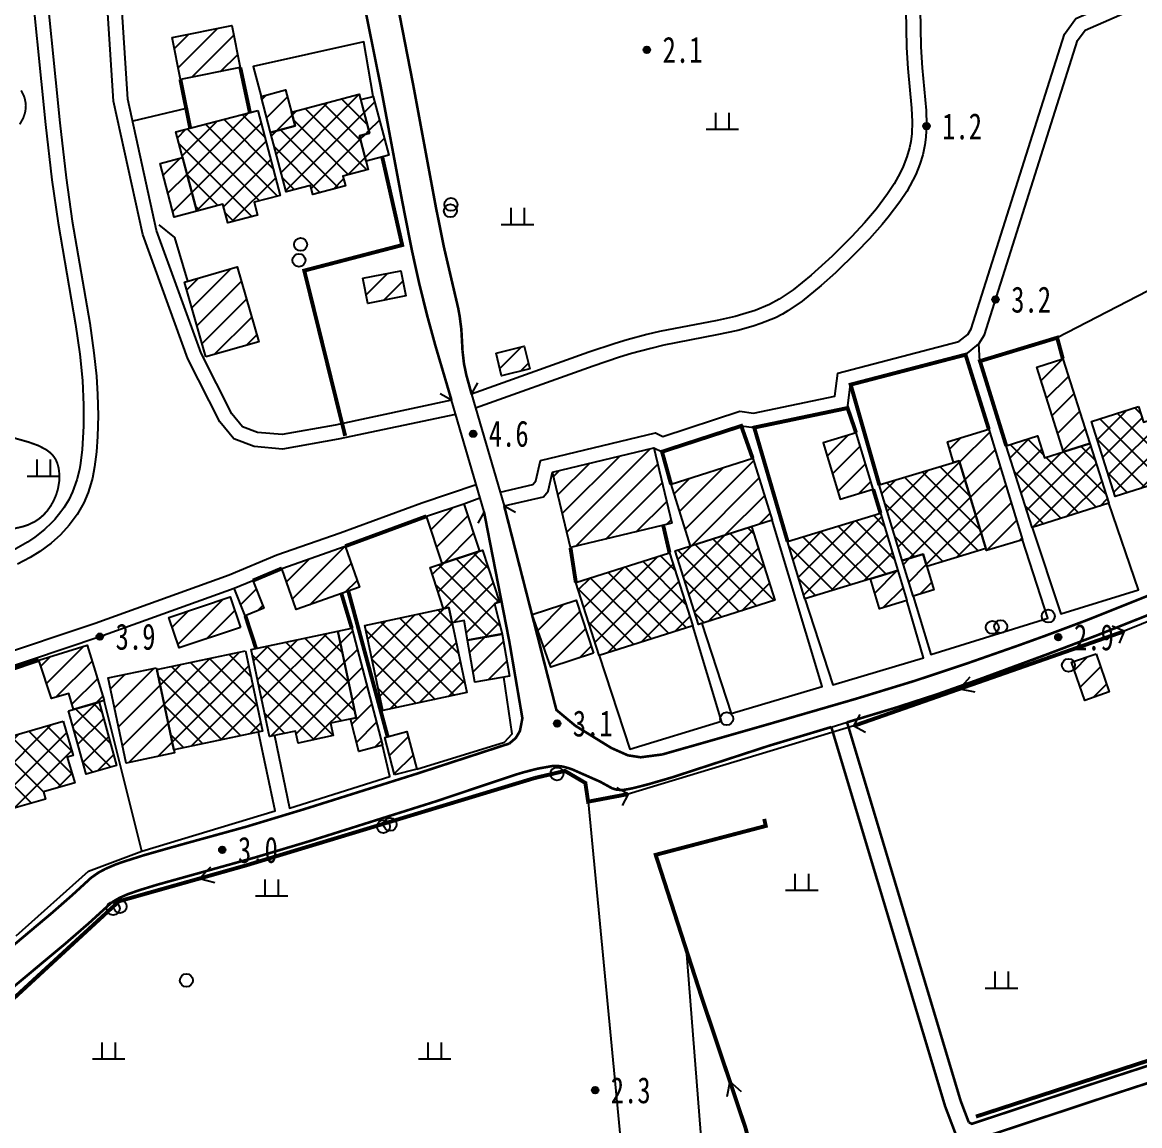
# Model space of a CAD drawing. Header units: metres. Extents: x 494039 to 619385, y 3351420 to 3402703.
# Drawn here: x 590545.1 to 590716.4, y 3392462.3 to 3392631.5 of the extents above; entities that cross this region are included whole.
import ezdxf
from ezdxf.enums import TextEntityAlignment as Align

# ---------------------------------------------------------------- set-up
doc = ezdxf.new("R2010")
doc.units = ezdxf.units.M
for name, pattern in [('2180', [0]), ('2430', [0]), ('2450', [0]), ('4410a', [0]), ('8521', [0]), ('9610', [0])]:
    doc.linetypes.add(name, pattern=pattern)
for name, color, linetype in [('210100', 130, 'Continuous'), ('220200', 130, 'Continuous'), ('220900', 130, '2180'), ('261301', 141, 'Continuous'), ('310300', 8, 'Continuous'), ('310500', 8, 'Continuous'), ('380201', 8, '2430'), ('380202', 8, '2450'), ('420500', 8, 'Continuous'), ('430300', 8, 'Continuous'), ('440100', 8, 'Continuous'), ('510301', 8, 'Continuous'), ('720100', 8, 'Continuous'), ('760201', 8, '8521'), ('810100', 8, '9610'), ('810302', 8, 'Continuous')]:
    doc.layers.add(name, color=color, linetype=linetype)
doc.layers.add('710101', color=8, linetype='Continuous', lineweight=0)
pattern_1 = [(45, (0, 0), (-1.767766953, 1.767766953), []), (135, (0, 0), (-1.767766953, -1.767766953), [])]
pattern_2 = [(45, (0, 0), (-1.767766953, 1.767766953), [])]

# ---------------------------------------------------------------- blocks, each defined once
blk = doc.blocks.new('gc170')
at = {"linetype": 'Continuous'}
blk.add_circle((0, 0), 0.5, dxfattribs=at)
blk = doc.blocks.new('gu')
at = {"flags": 128}
for points in [[(3.75, 0), (-3.75, 0)], [(2.711, -0.6), (3.75, 0), (3.75, 0), (2.711, 0.6)]]:
    blk.add_lwpolyline(points, dxfattribs=at)
blk = doc.blocks.new('p_point')
for radius in [0.25, 0.2, 0.15, 0.1, 0.05]:
    blk.add_circle((0, 0), radius)
blk.add_point((0, 0))
blk = doc.blocks.new('vm')
at = {"linetype": 'Continuous'}
for p, q in [((-0.5, 0), (-0.5, 1.3)), ((0.5, 1.3), (0.5, 0)), ((1.25, 0), (-1.25, 0))]:
    blk.add_line(p, q, dxfattribs=at)
blk = doc.blocks.new('1-3&1-4')
at = {"layer": '310300', "linetype": 'Continuous'}
h = blk.add_hatch(dxfattribs=at)
h.set_pattern_fill('ANSI31', color=8, scale=20, style=0)
h.set_pattern_definition(pattern_2)
h.paths.add_polyline_path([(590568.0204, 3392629.211), (590577.2132, 3392631.0266), (590578.487, 3392624.5768), (590569.2942, 3392622.7612)])
h = blk.add_hatch(dxfattribs=at)
h.set_pattern_fill('ANSI31', color=8, scale=20, style=0)
h.set_pattern_definition(pattern_2)
h.paths.add_polyline_path([(590583.1301, 3392614.6264), (590581.6686, 3392620.1456), (590585.4273, 3392621.1409), (590586.8887, 3392615.6217)])
h = blk.add_hatch(dxfattribs=at)
h.set_pattern_fill('ANSI31', color=8, scale=20, style=0)
h.set_pattern_definition(pattern_2)
h.paths.add_polyline_path([(590596.9567, 3392619.6568), (590598.8752, 3392620.1649), (590601.2582, 3392611.1657), (590597.7751, 3392610.2434), (590596.748, 3392614.122), (590598.3127, 3392614.5364)])
h = blk.add_hatch(dxfattribs=at)
h.set_pattern_fill('ANSI31', color=8, scale=20, style=0)
h.set_pattern_definition(pattern_2)
h.paths.add_polyline_path([(590569.648, 3392610.7661), (590571.803, 3392602.5572), (590568.3517, 3392601.6512), (590566.1967, 3392609.8601)])
h = blk.add_hatch(dxfattribs=at)
h.set_pattern_fill('ANSI31', color=8, scale=20, style=0)
h.set_pattern_definition(pattern_2)
h.paths.add_polyline_path([(590573.2266, 3392580.213), (590569.9367, 3392591.6676), (590578.0274, 3392593.9913), (590581.3173, 3392582.5367)])
h = blk.add_hatch(dxfattribs=at)
h.set_pattern_fill('ANSI31', color=8, scale=20, style=0)
h.set_pattern_definition(pattern_2)
h.paths.add_polyline_path([(590597.2866, 3392592.2583), (590603.0985, 3392593.4008), (590603.8552, 3392589.5514), (590598.0433, 3392588.4089)])
h = blk.add_hatch(dxfattribs=at)
h.set_pattern_fill('ANSI31', color=8, scale=20, style=0)
h.set_pattern_definition(pattern_2)
h.paths.add_polyline_path([(590617.7026, 3392580.7699), (590622.0231, 3392581.8484), (590622.8859, 3392578.392), (590618.5653, 3392577.3136)])
h = blk.add_hatch(dxfattribs=at)
h.set_pattern_fill('ANSI31', color=8, scale=20, style=0)
h.set_pattern_definition(pattern_2)
h.paths.add_polyline_path([(590708.7539, 3392566.9308), (590704.7553, 3392565.661), (590700.6347, 3392578.6376), (590704.6333, 3392579.9073)])
h = blk.add_hatch(dxfattribs=at)
h.set_pattern_fill('ANSI31', color=8, scale=20, style=0)
h.set_pattern_definition(pattern_2)
h.paths.add_polyline_path([(590672.9297, 3392568.5531), (590667.8697, 3392567.0166), (590670.4954, 3392558.3696), (590675.5554, 3392559.9061)])
h = blk.add_hatch(dxfattribs=at)
h.set_pattern_fill('ANSI31', color=8, scale=20, style=0)
h.set_pattern_definition(pattern_2)
h.paths.add_polyline_path([(590687.8861, 3392564.018), (590686.9206, 3392567.1979), (590693.2766, 3392569.1279), (590698.429, 3392552.16), (590692.9217, 3392550.4876), (590688.7349, 3392564.2757)])
h = blk.add_hatch(dxfattribs=at)
h.set_pattern_fill('ANSI31', color=8, scale=20, style=0)
h.set_pattern_definition(pattern_2)
h.paths.add_polyline_path([(590644.6907, 3392554.6757), (590629.1234, 3392550.9463), (590626.3549, 3392562.5025), (590641.9222, 3392566.232)])
h = blk.add_hatch(dxfattribs=at)
h.set_pattern_fill('ANSI31', color=8, scale=20, style=0)
h.set_pattern_definition(pattern_2)
h.paths.add_polyline_path([(590647.5449, 3392551.1982), (590644.5413, 3392560.6791), (590657.0659, 3392564.6469), (590660.0695, 3392555.166)])
h = blk.add_hatch(dxfattribs=at)
h.set_pattern_fill('ANSI31', color=8, scale=20, style=0)
h.set_pattern_definition(pattern_2)
h.paths.add_polyline_path([(590615.1576, 3392550.3901), (590609.4318, 3392548.5019), (590607.0383, 3392555.7602), (590612.7641, 3392557.6483)])
h = blk.add_hatch(dxfattribs=at)
h.set_pattern_fill('ANSI31', color=8, scale=20, style=0)
h.set_pattern_definition(pattern_2)
h.paths.add_polyline_path([(590584.8674, 3392547.7648), (590594.5698, 3392551.1691), (590596.7796, 3392544.8713), (590587.0771, 3392541.467)])
h = blk.add_hatch(dxfattribs=at)
h.set_pattern_fill('ANSI31', color=8, scale=20, style=0)
h.set_pattern_definition(pattern_2)
h.paths.add_polyline_path([(590680.0125, 3392548.957), (590683.2145, 3392549.9293), (590684.8706, 3392544.4754), (590681.6686, 3392543.5031)])
h = blk.add_hatch(dxfattribs=at)
h.set_pattern_fill('ANSI31', color=8, scale=20, style=0)
h.set_pattern_definition(pattern_2)
h.paths.add_polyline_path([(590675.1181, 3392546.1461), (590679.344, 3392547.4293), (590680.7324, 3392542.857), (590676.5065, 3392541.5737)])
h = blk.add_hatch(dxfattribs=at)
h.set_pattern_fill('ANSI31', color=8, scale=20, style=0)
h.set_pattern_definition(pattern_2)
h.paths.add_polyline_path([(590579.2596, 3392540.5063), (590577.5553, 3392544.7341), (590580.413, 3392545.8861), (590582.1173, 3392541.6583)])
h = blk.add_hatch(dxfattribs=at)
h.set_pattern_fill('ANSI31', color=8, scale=20, style=0)
h.set_pattern_definition(pattern_2)
h.paths.add_polyline_path([(590578.4962, 3392538.712), (590569.1096, 3392535.5612), (590567.5431, 3392540.228), (590576.9297, 3392543.3787)])
h = blk.add_hatch(dxfattribs=at)
h.set_pattern_fill('ANSI31', color=8, scale=20, style=0)
h.set_pattern_definition(pattern_2)
h.paths.add_polyline_path([(590632.637, 3392534.7504), (590626.1188, 3392532.6149), (590623.2237, 3392540.6687), (590629.9735, 3392542.8801)])
h = blk.add_hatch(dxfattribs=at)
h.set_pattern_fill('ANSI31', color=8, scale=20, style=0)
h.set_pattern_definition(pattern_2)
h.paths.add_polyline_path([(590593.4437, 3392538.1322), (590595.5881, 3392538.5868), (590600.3166, 3392520.652), (590596.6752, 3392519.692), (590595.3636, 3392524.6665), (590596.2579, 3392524.8561)])
h = blk.add_hatch(dxfattribs=at)
h.set_pattern_fill('ANSI31', color=8, scale=20, style=0)
h.set_pattern_definition(pattern_2)
h.paths.add_polyline_path([(590613.3345, 3392536.7427), (590618.6507, 3392537.6679), (590619.7708, 3392531.2314), (590614.4546, 3392530.3062)])
h = blk.add_hatch(dxfattribs=at)
h.set_pattern_fill('ANSI31', color=8, scale=20, style=0)
h.set_pattern_definition(pattern_2)
h.paths.add_polyline_path([(590552.8833, 3392526.1356), (590552.2126, 3392528.5608), (590549.5335, 3392527.8198), (590547.5689, 3392533.7073), (590554.9872, 3392536.0095), (590557.6351, 3392527.4772)])
h = blk.add_hatch(dxfattribs=at)
h.set_pattern_fill('ANSI31', color=8, scale=20, style=0)
h.set_pattern_definition(pattern_2)
h.paths.add_polyline_path([(590709.7373, 3392534.6767), (590711.746, 3392528.812), (590707.9884, 3392527.525), (590705.9797, 3392533.3897)])
h = blk.add_hatch(dxfattribs=at)
h.set_pattern_fill('ANSI31', color=8, scale=20, style=0)
h.set_pattern_definition(pattern_2)
h.paths.add_polyline_path([(590565.6269, 3392532.5366), (590568.3947, 3392519.4797), (590561.0063, 3392517.9135), (590558.2386, 3392530.9705)])
h = blk.add_hatch(dxfattribs=at)
h.set_pattern_fill('ANSI31', color=8, scale=20, style=0)
h.set_pattern_definition(pattern_2)
h.paths.add_polyline_path([(590602.1363, 3392516.087), (590600.636, 3392521.8318), (590604.0485, 3392522.7231), (590605.5489, 3392516.9782)])
at = {"layer": '310500', "linetype": 'Continuous'}
h = blk.add_hatch(dxfattribs=at)
h.set_pattern_fill('ANSI37', color=8, scale=20, style=0)
h.set_pattern_definition(pattern_1)
h.paths.add_polyline_path([(590583.1301, 3392614.6264), (590586.8887, 3392615.6217), (590586.3222, 3392617.7611), (590596.729, 3392620.5168), (590598.3127, 3392614.5364), (590596.748, 3392614.122), (590598.1214, 3392608.9353), (590594.2283, 3392607.9043), (590594.6223, 3392606.4164), (590589.6077, 3392605.0885), (590589.2386, 3392606.4825), (590585.5456, 3392605.5046)])
h = blk.add_hatch(dxfattribs=at)
h.set_pattern_fill('ANSI37', color=8, scale=20, style=0)
h.set_pattern_definition(pattern_1)
h.paths.add_polyline_path([(590581.1997, 3392618.015), (590584.6265, 3392604.9616), (590580.6174, 3392603.9091), (590581.1313, 3392601.9515), (590576.5572, 3392600.7508), (590575.807, 3392603.6084), (590571.803, 3392602.5572), (590568.6125, 3392614.7107)])
h = blk.add_hatch(dxfattribs=at)
h.set_pattern_fill('ANSI37', color=8, scale=20, style=0)
h.set_pattern_definition(pattern_1)
h.paths.add_polyline_path([(590716.2541, 3392572.5913), (590717.0128, 3392570.2019), (590720.5912, 3392571.3382), (590723.4888, 3392562.2131), (590712.6707, 3392558.7779), (590709.0144, 3392570.2924)])
h = blk.add_hatch(dxfattribs=at)
h.set_pattern_fill('ANSI37', color=8, scale=20, style=0)
h.set_pattern_definition(pattern_1)
h.paths.add_polyline_path([(590699.9318, 3392554.0212), (590695.952, 3392566.5544), (590700.7485, 3392568.0774), (590701.8125, 3392564.7266), (590708.7539, 3392566.9308), (590711.6696, 3392557.7484)])
h = blk.add_hatch(dxfattribs=at)
h.set_pattern_fill('ANSI37', color=8, scale=20, style=0)
h.set_pattern_definition(pattern_1)
h.paths.add_polyline_path([(590688.7349, 3392564.2757), (590692.824, 3392550.8094), (590683.7811, 3392548.0635), (590683.2145, 3392549.9293), (590680.0125, 3392548.957), (590676.49, 3392560.5575)])
h = blk.add_hatch(dxfattribs=at)
h.set_pattern_fill('ANSI37', color=8, scale=20, style=0)
h.set_pattern_definition(pattern_1)
h.paths.add_polyline_path([(590676.6714, 3392556.2307), (590679.344, 3392547.4293), (590665.0877, 3392543.1003), (590662.4151, 3392551.9017)])
h = blk.add_hatch(dxfattribs=at)
h.set_pattern_fill('ANSI37', color=8, scale=20, style=0)
h.set_pattern_definition(pattern_1)
h.paths.add_polyline_path([(590656.9108, 3392554.1653), (590660.4869, 3392542.877), (590648.7401, 3392539.1556), (590645.1639, 3392550.4439)])
h = blk.add_hatch(dxfattribs=at)
h.set_pattern_fill('ANSI37', color=8, scale=20, style=0)
h.set_pattern_definition(pattern_1)
h.paths.add_polyline_path([(590609.674, 3392541.5727), (590607.5894, 3392547.8944), (590615.6144, 3392550.5408), (590618.2459, 3392542.5607), (590617.4766, 3392542.307), (590618.636, 3392537.7522), (590613.3345, 3392536.7427), (590612.8078, 3392539.7693), (590610.975, 3392539.4344), (590610.4853, 3392541.7446)])
h = blk.add_hatch(dxfattribs=at)
h.set_pattern_fill('ANSI37', color=8, scale=20, style=0)
h.set_pattern_definition(pattern_1)
h.paths.add_polyline_path([(590644.3112, 3392550.1738), (590647.8684, 3392538.9454), (590633.503, 3392534.3944), (590629.9459, 3392545.6228)])
h = blk.add_hatch(dxfattribs=at)
h.set_pattern_fill('ANSI37', color=8, scale=20, style=0)
h.set_pattern_definition(pattern_1)
h.paths.add_polyline_path([(590610.4853, 3392541.7446), (590613.2477, 3392528.7126), (590600.3443, 3392525.9774), (590597.5818, 3392539.0094)])
h = blk.add_hatch(dxfattribs=at)
h.set_pattern_fill('ANSI37', color=8, scale=20, style=0)
h.set_pattern_definition(pattern_1)
h.paths.add_polyline_path([(590593.4437, 3392538.1322), (590596.2579, 3392524.8561), (590592.336, 3392524.0248), (590592.7409, 3392522.1149), (590587.3449, 3392520.9711), (590586.9529, 3392522.8205), (590582.9773, 3392521.9778), (590580.1503, 3392535.3144)])
h = blk.add_hatch(dxfattribs=at)
h.set_pattern_fill('ANSI37', color=8, scale=20, style=0)
h.set_pattern_definition(pattern_1)
h.paths.add_polyline_path([(590579.2892, 3392535.1318), (590581.9024, 3392522.8039), (590568.3011, 3392519.9208), (590565.6879, 3392532.2487)])
h = blk.add_hatch(dxfattribs=at)
h.set_pattern_fill('ANSI37', color=8, scale=20, style=0)
h.set_pattern_definition(pattern_1)
h.paths.add_polyline_path([(590552.1642, 3392525.9367), (590556.8248, 3392527.2257), (590559.5114, 3392517.5117), (590554.8508, 3392516.2227)])
h = blk.add_hatch(dxfattribs=at)
h.set_pattern_fill('ANSI37', color=8, scale=20, style=0)
h.set_pattern_definition(pattern_1)
h.paths.add_polyline_path([(590551.3377, 3392524.32), (590552.8393, 3392519.0807), (590551.9572, 3392518.8279), (590553.0974, 3392514.8496), (590548.2828, 3392513.4697), (590548.5984, 3392512.3685), (590540.3214, 3392509.9962), (590537.3639, 3392520.3149)])
at = {"layer": '210100', "color": 141, "linetype": 'Continuous', "flags": 128}
for points in [[(590548.1992, 3392642.0304), (590550.7968, 3392616.096), (590551.7878, 3392607.6436), (590552.7199, 3392601.0314), (590555.3923, 3392585.3685), (590556.0496, 3392580.8143), (590556.4317, 3392577.2628), (590556.6127, 3392574.4593), (590556.6774, 3392571.2333), (590556.5912, 3392567.9924), (590556.427, 3392565.6617), (590556.1412, 3392563.3514), (590555.8035, 3392561.6022), (590555.5861, 3392560.7422), (590555.1576, 3392559.3928), (590554.4792, 3392557.8065), (590553.4686, 3392556.0473), (590552.2608, 3392554.4028), (590550.8897, 3392552.8926), (590549.494, 3392551.6336), (590547.764, 3392550.3651), (590546.2419, 3392549.4313), (590544.3398, 3392548.4279)], [(590611.5164, 3392571.3731), (590593.4762, 3392567.5721), (590584.9824, 3392566.0575), (590580.6151, 3392566.4554), (590577.4956, 3392567.618), (590575.3378, 3392570.2442), (590570.441, 3392579.8932), (590563.5308, 3392598.9825), (590559.059, 3392619.4141), (590558.1354, 3392633.6815), (590554.7846, 3392662.2544), (590555.0425, 3392696.1428), (590553.9918, 3392708.1344), (590551.2779, 3392733.3212), (590549.7748, 3392768.6736), (590546.0305, 3392797.3435), (590545.6998, 3392811.2958), (590543.9897, 3392824.4726)], [(590682.6394, 3392639.3515), (590682.8661, 3392627.7462), (590683.0548, 3392624.5162), (590683.6566, 3392617.9793), (590683.7237, 3392615.8136), (590683.6346, 3392613.9016), (590683.4806, 3392612.7152), (590683.1432, 3392611.1778), (590682.7027, 3392609.7672), (590682.0713, 3392608.199), (590681.6328, 3392607.2855), (590680.6835, 3392605.5951), (590679.6207, 3392603.9761), (590677.8661, 3392601.6503), (590676.9332, 3392600.524), (590674.9831, 3392598.3293), (590672.9452, 3392596.2004), (590669.76, 3392593.1203), (590667.5588, 3392591.1505), (590664.6575, 3392588.7757), (590662.477, 3392587.2522), (590661.6362, 3392586.7577), (590660.557, 3392586.2085), (590658.3131, 3392585.3007), (590657.1575, 3392584.9221), (590654.7968, 3392584.2745), (590651.5796, 3392583.5637), (590643.4362, 3392581.9763), (590641.449, 3392581.5148), (590638.4646, 3392580.6988), (590636.6199, 3392580.1358), (590632.5974, 3392578.804), (590614.5825, 3392572.361)], [(590618.3398, 3392559.4618), (590623.363, 3392560.6307), (590623.7945, 3392561.1794), (590624.5155, 3392564.3241), (590642.1505, 3392568.5489), (590643.3028, 3392568.0182), (590655.0966, 3392571.8572), (590657.2119, 3392571.5953), (590669.6418, 3392574.1942), (590670.1066, 3392577.7039), (590688.7017, 3392582.5517), (590690.0771, 3392583.6506), (590690.5806, 3392584.507), (590704.894, 3392629.7269), (590706.6485, 3392632.1012), (590725.8771, 3392640.5316), (590727.939, 3392641.501)], [(590540.3039, 3392534.0547), (590556.244, 3392539.3737), (590576.77, 3392546.7895), (590584.075, 3392549.8182), (590593.8255, 3392553.2394), (590606.3135, 3392557.8377), (590614.6461, 3392560.6283)]]:
    blk.add_lwpolyline(points, dxfattribs=at)
at = {"layer": '220200', "color": 141, "linetype": 'Continuous', "const_width": 0.6, "flags": 128}
for points, elevation in [([(590714.0276, 3392538.1126), (590672.5951, 3392523.6139)], 2.7724), ([(590637.9781, 3392513.1511), (590631.8307, 3392511.9842), (590631.4066, 3392514.8563), (590628.2666, 3392516.7024), (590623.6272, 3392515.6098)], 2.9914), ([(590668.1901, 3392419.3895), (590667.8666, 3392424.3234), (590666.5078, 3392430.2227), (590663.4528, 3392434.5538), (590655.9548, 3392461.9747), (590649.2041, 3392482.0949), (590642.1897, 3392503.8313), (590659.0718, 3392508.256), (590658.8359, 3392509.3419)], 2.6578)]:
    blk.add_lwpolyline(points, dxfattribs=dict(at, elevation=elevation))
for points in [[(590623.6272, 3392515.6098), (590579.4558, 3392502.2357), (590559.8907, 3392496.7147), (590538.3274, 3392476.8225), (590536.5607, 3392474.1274), (590536.0319, 3392471.5241), (590540.5197, 3392409.1445)], [(590691.2999, 3392463.6797), (590850.005, 3392515.2813)]]:
    blk.add_lwpolyline(points, dxfattribs=at)
at = {"layer": '220900', "color": 141, "linetype": 'Continuous'}
for p, q in [((590714.0276, 3392538.1126), (590712.186, 3392538.8927)), ((590714.0276, 3392538.1126), (590713.2475, 3392536.271)), ((590672.5951, 3392523.6139), (590673.5397, 3392525.3768)), ((590672.5951, 3392523.6139), (590674.358, 3392522.6693)), ((590637.9781, 3392513.1511), (590636.2152, 3392514.0957)), ((590637.9781, 3392513.1511), (590637.0335, 3392511.3882))]:
    blk.add_line(p, q, dxfattribs=at)
at = {"layer": '220900', "color": 141, "linetype": '2180', "flags": 128}
blk.add_lwpolyline([(590735.0647, 3392546.6305), (590714.0276, 3392538.1126)], dxfattribs=at)
at = {"layer": '220900', "color": 141, "linetype": '2180', "elevation": 3.116, "flags": 128}
blk.add_lwpolyline([(590672.5951, 3392523.6139), (590637.9781, 3392513.1511)], dxfattribs=at)
at = {"layer": '310300', "color": 8, "linetype": 'Continuous', "flags": 128}
for points, elevation in [([(590568.0204, 3392629.211), (590577.2132, 3392631.0266), (590578.487, 3392624.5768), (590569.2942, 3392622.7612)], 6.3037), ([(590569.648, 3392610.7661), (590571.803, 3392602.5572), (590568.3517, 3392601.6512), (590566.1967, 3392609.8601)], 7.8484), ([(590573.2266, 3392580.213), (590569.9367, 3392591.6676), (590578.0274, 3392593.9913), (590581.3173, 3392582.5367)], 6.1123), ([(590597.2866, 3392592.2583), (590603.0985, 3392593.4008), (590603.8552, 3392589.5514), (590598.0433, 3392588.4089)], 5.6968), ([(590708.7539, 3392566.9308), (590704.7553, 3392565.661), (590700.6347, 3392578.6376), (590704.6333, 3392579.9073)], 5.8397), ([(590584.8674, 3392547.7648), (590594.5698, 3392551.1691), (590596.7796, 3392544.8713), (590587.0771, 3392541.467)], 6.6316), ([(590680.0125, 3392548.957), (590683.2145, 3392549.9293), (590684.8706, 3392544.4754), (590681.6686, 3392543.5031)], 7.2866), ([(590675.1181, 3392546.1461), (590679.344, 3392547.4293), (590680.7324, 3392542.857), (590676.5065, 3392541.5737)], 7.2866), ([(590579.2596, 3392540.5063), (590577.5553, 3392544.7341), (590580.413, 3392545.8861), (590582.1173, 3392541.6583)], 6.1301), ([(590709.7373, 3392534.6767), (590711.746, 3392528.812), (590707.9884, 3392527.525), (590705.9797, 3392533.3897)], 5.8187), ([(590565.6269, 3392532.5366), (590568.3947, 3392519.4797), (590561.0063, 3392517.9135), (590558.2386, 3392530.9705)], 7.7115)]:
    blk.add_lwpolyline(points, close=True, dxfattribs=dict(at, elevation=elevation))
for points in [[(590583.1301, 3392614.6264), (590581.6686, 3392620.1456), (590585.4273, 3392621.1409), (590586.8887, 3392615.6217)], [(590596.9567, 3392619.6568), (590598.8752, 3392620.1649), (590601.2582, 3392611.1657), (590597.7751, 3392610.2434), (590596.748, 3392614.122), (590598.3127, 3392614.5364)], [(590617.7026, 3392580.7699), (590622.0231, 3392581.8484), (590622.8859, 3392578.392), (590618.5653, 3392577.3136)], [(590672.9297, 3392568.5531), (590667.8697, 3392567.0166), (590670.4954, 3392558.3696), (590675.5554, 3392559.9061)], [(590687.8861, 3392564.018), (590686.9206, 3392567.1979), (590693.2766, 3392569.1279), (590698.429, 3392552.16), (590692.9217, 3392550.4876), (590688.7349, 3392564.2757)], [(590644.6907, 3392554.6757), (590629.1234, 3392550.9463), (590626.3549, 3392562.5025), (590641.9222, 3392566.232)], [(590647.5449, 3392551.1982), (590644.5413, 3392560.6791), (590657.0659, 3392564.6469), (590660.0695, 3392555.166)], [(590615.1576, 3392550.3901), (590609.4318, 3392548.5019), (590607.0383, 3392555.7602), (590612.7641, 3392557.6483)], [(590578.4962, 3392538.712), (590569.1096, 3392535.5612), (590567.5431, 3392540.228), (590576.9297, 3392543.3787)], [(590632.637, 3392534.7504), (590626.1188, 3392532.6149), (590623.2237, 3392540.6687), (590629.9735, 3392542.8801)], [(590593.4437, 3392538.1322), (590595.5881, 3392538.5868), (590600.3166, 3392520.652), (590596.6752, 3392519.692), (590595.3636, 3392524.6665), (590596.2579, 3392524.8561)], [(590613.3345, 3392536.7427), (590618.6507, 3392537.6679), (590619.7708, 3392531.2314), (590614.4546, 3392530.3062)], [(590552.8833, 3392526.1356), (590552.2126, 3392528.5608), (590549.5335, 3392527.8198), (590547.5689, 3392533.7073), (590554.9872, 3392536.0095), (590557.6351, 3392527.4772)], [(590602.1363, 3392516.087), (590600.636, 3392521.8318), (590604.0485, 3392522.7231), (590605.5489, 3392516.9782)]]:
    blk.add_lwpolyline(points, close=True, dxfattribs=at)
at = {"layer": '310500', "color": 8, "linetype": 'Continuous', "flags": 128}
for points in [[(590583.1301, 3392614.6264), (590586.8887, 3392615.6217), (590586.3222, 3392617.7611), (590596.729, 3392620.5168), (590598.3127, 3392614.5364), (590596.748, 3392614.122), (590598.1214, 3392608.9353), (590594.2283, 3392607.9043), (590594.6223, 3392606.4164), (590589.6077, 3392605.0885), (590589.2386, 3392606.4825), (590585.5456, 3392605.5046)], [(590716.2541, 3392572.5913), (590717.0128, 3392570.2019), (590720.5912, 3392571.3382), (590723.4888, 3392562.2131), (590712.6707, 3392558.7779), (590709.0144, 3392570.2924)], [(590699.9318, 3392554.0212), (590695.952, 3392566.5544), (590700.7485, 3392568.0774), (590701.8125, 3392564.7266), (590708.7539, 3392566.9308), (590711.6696, 3392557.7484)], [(590688.7349, 3392564.2757), (590692.824, 3392550.8094), (590683.7811, 3392548.0635), (590683.2145, 3392549.9293), (590680.0125, 3392548.957), (590676.49, 3392560.5575)], [(590676.6714, 3392556.2307), (590679.344, 3392547.4293), (590665.0877, 3392543.1003), (590662.4151, 3392551.9017)], [(590656.9108, 3392554.1653), (590660.4869, 3392542.877), (590648.7401, 3392539.1556), (590645.1639, 3392550.4439)], [(590644.3112, 3392550.1738), (590647.8684, 3392538.9454), (590633.503, 3392534.3944), (590629.9459, 3392545.6228)], [(590610.4853, 3392541.7446), (590613.2477, 3392528.7126), (590600.3443, 3392525.9774), (590597.5818, 3392539.0094)], [(590593.4437, 3392538.1322), (590596.2579, 3392524.8561), (590592.336, 3392524.0248), (590592.7409, 3392522.1149), (590587.3449, 3392520.9711), (590586.9529, 3392522.8205), (590582.9773, 3392521.9778), (590580.1503, 3392535.3144)], [(590579.2892, 3392535.1318), (590581.9024, 3392522.8039), (590568.3011, 3392519.9208), (590565.6879, 3392532.2487)], [(590552.1642, 3392525.9367), (590556.8248, 3392527.2257), (590559.5114, 3392517.5117), (590554.8508, 3392516.2227)], [(590551.3377, 3392524.32), (590552.8393, 3392519.0807), (590551.9572, 3392518.8279), (590553.0974, 3392514.8496), (590548.2828, 3392513.4697), (590548.5984, 3392512.3685), (590540.3214, 3392509.9962), (590537.3639, 3392520.3149)]]:
    blk.add_lwpolyline(points, close=True, dxfattribs=at)
for points, elevation in [([(590581.1997, 3392618.015), (590584.6265, 3392604.9616), (590580.6174, 3392603.9091), (590581.1313, 3392601.9515), (590576.5572, 3392600.7508), (590575.807, 3392603.6084), (590571.803, 3392602.5572), (590568.6125, 3392614.7107)], 14.0695), ([(590609.674, 3392541.5727), (590607.5894, 3392547.8944), (590615.6144, 3392550.5408), (590618.2459, 3392542.5607), (590617.4766, 3392542.307), (590618.636, 3392537.7522), (590613.3345, 3392536.7427), (590612.8078, 3392539.7693), (590610.975, 3392539.4344), (590610.4853, 3392541.7446)], 9.7692)]:
    blk.add_lwpolyline(points, close=True, dxfattribs=dict(at, elevation=elevation))
at = {"layer": '380201', "color": 8, "linetype": '2430', "const_width": 0.6, "flags": 128}
for points, elevation in [([(590579.9559, 3392617.6885), (590578.487, 3392624.5768)], 5.6968), ([(590569.2942, 3392622.7612), (590570.8072, 3392615.2868)], 5.6968), ([(590704.6333, 3392579.9073), (590703.764, 3392583.1439), (590691.9234, 3392579.5559), (590695.952, 3392566.5544)], 5.8397), ([(590657.0659, 3392564.6469), (590655.3121, 3392569.6138), (590643.1648, 3392565.6597), (590644.5413, 3392560.6791)], 5.724), ([(590676.6714, 3392556.2307), (590675.5554, 3392559.9061)], 6.0354), ([(590644.3112, 3392550.1738), (590643.3501, 3392554.3545)], 6.5543), ([(590629.1234, 3392550.9463), (590629.9459, 3392545.6228)], 6.5247), ([(590595.0587, 3392544.2675), (590601.0856, 3392521.9492)], 6.6947), ([(590595.5881, 3392538.5868), (590593.9961, 3392543.8946)], 6.6947), ([(590579.2596, 3392540.5063), (590580.9084, 3392535.4751)], 6.2941), ([(590547.5689, 3392533.7073), (590536.2157, 3392529.8397)], 6.116)]:
    blk.add_lwpolyline(points, dxfattribs=dict(at, elevation=elevation))
for points in [[(590594.5733, 3392568.088), (590588.2975, 3392593.4399), (590603.3152, 3392597.3538), (590600.2507, 3392610.8989)], [(590693.2766, 3392569.1279), (590689.7095, 3392580.5409), (590672.0933, 3392575.9483), (590676.49, 3392560.5575)], [(590672.9297, 3392568.5531), (590671.6181, 3392572.3599), (590657.3044, 3392569.3671), (590662.4151, 3392551.9017)], [(590607.0383, 3392555.7602), (590594.5698, 3392551.1691)], [(590584.8674, 3392547.7648), (590580.413, 3392545.8861)]]:
    blk.add_lwpolyline(points, dxfattribs=at)
at = {"layer": '380202', "color": 8, "linetype": '2450', "flags": 128}
for points in [[(590598.8752, 3392620.1649), (590597.4112, 3392628.5403), (590580.4681, 3392624.7456), (590581.6686, 3392620.1456)], [(590681.6686, 3392543.5031), (590684.3652, 3392534.5785), (590702.3098, 3392540.1055), (590698.429, 3392552.16)], [(590633.503, 3392534.3944), (590638.236, 3392520.0362), (590652.2746, 3392524.353), (590647.8684, 3392538.9454)], [(590544.1293, 3392491.4199), (590555.1857, 3392501.3385), (590563.3981, 3392504.4099), (590557.6351, 3392527.4772)], [(590563.3981, 3392504.4099), (590583.8297, 3392510.5722), (590581.2544, 3392522.6666)], [(590583.7486, 3392522.1413), (590586.0475, 3392510.9807), (590601.4262, 3392515.8424), (590600.3166, 3392520.652)]]:
    blk.add_lwpolyline(points, dxfattribs=at)
for points, elevation in [([(590566.0088, 3392600.4826), (590568.3718, 3392598.5029), (590570.4054, 3392591.8022)], 4.8213), ([(590699.9318, 3392554.0212), (590704.3368, 3392540.8064), (590716.2151, 3392544.4615), (590711.6696, 3392557.7484)], 6.219), ([(590649.2945, 3392539.3313), (590653.7813, 3392525.5139), (590667.718, 3392529.6267), (590660.0695, 3392555.166)], 6.0354), ([(590665.0877, 3392543.1003), (590669.3827, 3392529.906), (590683.2611, 3392534.0228), (590680.7324, 3392542.857)], 6.0354), ([(590605.5489, 3392516.9782), (590619.0176, 3392521.1099), (590620.2032, 3392522.4139), (590618.8891, 3392531.0779)], 6.1457)]:
    blk.add_lwpolyline(points, dxfattribs=dict(at, elevation=elevation))
at = {"layer": '420500', "color": 8, "linetype": 'Continuous', "const_width": 0.4, "flags": 128}
for points in [[(590610.8745, 3392573.5766), (590608.3903, 3392581.9868), (590607.1671, 3392586.4647), (590605.9477, 3392591.3604), (590604.7848, 3392596.6227), (590603.3421, 3392603.955), (590600.0579, 3392621.4885), (590597.1599, 3392635.9661)], [(590643.2224, 3392519.2283), (590658.8724, 3392523.6915), (590672.7555, 3392527.72), (590681.8126, 3392530.4862), (590689.6151, 3392533.0722), (590697.9452, 3392535.9886), (590702.0942, 3392537.4901), (590708.2889, 3392539.8133), (590723.0719, 3392545.7135)], [(590613.9661, 3392574.4771), (590613.1445, 3392577.4451), (590612.7901, 3392579.1746), (590612.5697, 3392581.0988), (590612.3884, 3392584.4263), (590612.1285, 3392586.4449), (590611.9096, 3392587.6476), (590609.7223, 3392597.0183), (590608.4755, 3392603.2062), (590605.0241, 3392621.8181), (590601.8528, 3392638.0861), (590601.0837, 3392642.656), (590600.7985, 3392644.6916), (590600.4809, 3392647.7538), (590600.3733, 3392649.6544), (590600.3165, 3392653.4681), (590600.3511, 3392655.8569), (590600.5788, 3392662.0756), (590600.7783, 3392665.9028), (590601.2048, 3392672.4949)], [(590671.5418, 3392524.1558), (590679.0527, 3392526.4144), (590685.3211, 3392528.4429), (590691.7323, 3392530.7153), (590702.37, 3392534.6429), (590709.674, 3392537.4213), (590727.0101, 3392544.3028)], [(590615.8644, 3392556.4459), (590619.7556, 3392536.4942), (590621.7511, 3392524.7738), (590621.3647, 3392522.8159), (590620.7432, 3392521.7591), (590619.748, 3392520.8998)], [(590618.956, 3392557.3464), (590626.9661, 3392526.0443), (590629.8598, 3392523.6342), (590635.3818, 3392520.2219), (590637.9333, 3392519.0892), (590639.8835, 3392518.7925), (590643.2224, 3392519.2283)], [(590541.478, 3392481.7176), (590551.643, 3392490.2006), (590555.2888, 3392493.3704), (590558.545, 3392496.3365), (590559.0381, 3392496.6937), (590559.9153, 3392497.2064), (590561.133, 3392497.7538), (590562.9983, 3392498.4053), (590565.687, 3392499.2309), (590580.8828, 3392503.4646), (590589.1459, 3392505.9396), (590608.3825, 3392512.0016), (590620.7549, 3392516.1407), (590621.9976, 3392516.5113), (590624.093, 3392517.0478), (590626.2644, 3392517.4347), (590627.0866, 3392517.4704), (590627.9588, 3392517.3639), (590628.9026, 3392517.106), (590629.4959, 3392516.8885), (590633.6645, 3392515.049), (590635.5135, 3392514.0314), (590636.2196, 3392513.817), (590636.9752, 3392513.7732), (590637.4533, 3392513.8126), (590638.7277, 3392514.0583), (590640.9608, 3392514.625), (590644.6435, 3392515.6913), (590659.5855, 3392520.5684), (590669.1263, 3392523.4304)], [(590532.7064, 3392479.8323), (590533.4531, 3392480.7723), (590535.0227, 3392482.4164), (590537.0512, 3392484.3165), (590538.3803, 3392485.4873), (590549.5421, 3392494.8722), (590552.7232, 3392497.6614), (590555.6308, 3392500.3322), (590556.7456, 3392501.1121), (590557.8415, 3392501.6994), (590559.344, 3392502.3398), (590560.2956, 3392502.6859), (590563.6608, 3392503.7565), (590569.0614, 3392505.294), (590579.4794, 3392508.1657), (590588.422, 3392510.8763), (590605.5819, 3392516.2817), (590619.748, 3392520.8998)]]:
    blk.add_lwpolyline(points, dxfattribs=at)
at = {"layer": '430300', "color": 8, "linetype": 'Continuous'}
for p, q in [((590613.9661, 3392574.4771), (590614.9284, 3392576.2304)), ((590610.8745, 3392573.5766), (590609.1212, 3392574.5389)), ((590615.8644, 3392556.4459), (590614.9021, 3392554.6926)), ((590618.956, 3392557.3464), (590620.7093, 3392556.3841))]:
    blk.add_line(p, q, dxfattribs=at)
at = {"layer": '430300', "color": 8, "linetype": 'Continuous', "flags": 128}
for points in [[(590615.8644, 3392556.4459), (590610.8745, 3392573.5766)], [(590613.9661, 3392574.4771), (590618.956, 3392557.3464)]]:
    blk.add_lwpolyline(points, dxfattribs=at)
at = {"layer": '440100', "color": 8, "linetype": 'Continuous', "const_width": 0.4, "flags": 128}
for points in [[(590688.257, 3392460.8341), (590689.2522, 3392459.9455), (590690.3932, 3392459.821), (590712.2548, 3392467.0615), (590840.4413, 3392508.8375), (590897.0328, 3392527.1926), (590984.4735, 3392555.919), (591032.3271, 3392571.5298)], [(590671.5418, 3392524.1558), (590688.96, 3392466.1022), (590690.2042, 3392462.8144)]]:
    blk.add_lwpolyline(points, dxfattribs=at)
at = {"layer": '440100', "color": 8, "linetype": '4410a', "const_width": 0.4, "flags": 128}
for points in [[(590669.1263, 3392523.4304), (590686.5698, 3392465.2925), (590688.257, 3392460.8341)], [(590690.2042, 3392462.8144), (590690.6822, 3392462.5735), (590711.4675, 3392469.4575), (590850.7253, 3392514.8245)]]:
    blk.add_lwpolyline(points, dxfattribs=at)
at = {"layer": '710101', "color": 8, "linetype": 'Continuous', "const_width": 0.3, "elevation": 2, "flags": 128}
for points in [[(590543.6998, 3392553.8418), (590545.214, 3392554.1931), (590545.9339, 3392554.4419), (590546.9563, 3392554.928), (590547.5928, 3392555.341), (590548.2973, 3392555.9433), (590548.8913, 3392556.6067), (590549.4199, 3392557.3535), (590549.8753, 3392558.1695), (590550.2479, 3392559.0422), (590550.5266, 3392559.9601), (590550.7227, 3392561.154), (590550.7442, 3392562.1867), (590550.6238, 3392563.1827), (590550.4082, 3392563.9522), (590550.118, 3392564.5739), (590549.7333, 3392565.1126), (590549.4289, 3392565.4288), (590548.7222, 3392565.9735), (590547.467, 3392566.6188), (590546.049, 3392567.125), (590543.0065, 3392567.9916)], [(590544.6651, 3392615.8735), (590545.2111, 3392616.8561), (590545.4562, 3392617.5916), (590545.5351, 3392617.9707), (590545.5962, 3392618.7378), (590545.5744, 3392619.1205), (590545.4056, 3392619.9207), (590545.2599, 3392620.3174), (590544.8649, 3392621.0731)]]:
    blk.add_lwpolyline(points, dxfattribs=at)
at = {"layer": '760201', "color": 8, "linetype": '8521', "flags": 128}
for points in [[(590538.8791, 3392824.2735), (590537.9593, 3392822.5073), (590537.5443, 3392821.4876), (590537.405, 3392821.0252), (590537.256, 3392820.1956), (590537.2547, 3392819.0946), (590537.4145, 3392818.2168), (590537.7547, 3392817.2295), (590539.3168, 3392813.9781), (590539.8502, 3392812.6153), (590540.0655, 3392811.9265), (590540.3844, 3392810.5411), (590540.484, 3392809.8474), (590540.5519, 3392808.4647), (590540.448, 3392807.2334), (590540.1174, 3392805.7994), (590539.6319, 3392804.3842), (590538.4385, 3392801.2544), (590538.0807, 3392799.9887), (590537.8732, 3392798.5784), (590537.8619, 3392797.3321), (590537.9219, 3392796.5475), (590538.1661, 3392794.9721), (590538.3753, 3392794.027), (590538.9811, 3392791.8385), (590541.4624, 3392784.3369), (590542.3529, 3392781.4201), (590542.7165, 3392780.0477), (590543.2372, 3392777.6822), (590543.6252, 3392775.2815), (590543.7632, 3392774.0741), (590543.9033, 3392771.8979), (590543.8921, 3392769.9694), (590543.8309, 3392769.0104), (590543.5881, 3392767.1373), (590543.1569, 3392765.0717), (590541.4134, 3392758.4678), (590541.0237, 3392756.5196), (590540.7576, 3392754.4458), (590540.5862, 3392751.6576), (590540.5556, 3392749.9052), (590540.7284, 3392741.4458), (590540.7416, 3392738.7758), (590540.5979, 3392734.3461), (590540.4337, 3392731.5841), (590539.2882, 3392716.7034), (590539.0667, 3392712.293), (590539.0067, 3392708.9403), (590539.082, 3392703.3326), (590539.2046, 3392699.8259), (590539.5664, 3392692.8126), (590540.06, 3392685.8062), (590540.6467, 3392679.5162), (590541.3463, 3392673.9835), (590544.2979, 3392655.7439), (590545.0702, 3392650.1223), (590546.0161, 3392641.7533), (590548.6115, 3392615.8415), (590549.6053, 3392607.3601), (590550.5407, 3392600.7293), (590553.2034, 3392585.1476), (590553.8563, 3392580.6175), (590554.2749, 3392576.5796), (590554.456, 3392572.8217), (590554.4422, 3392569.5542), (590554.2383, 3392566.0021), (590553.9795, 3392563.8786), (590553.8076, 3392562.9108), (590553.4258, 3392561.3263), (590552.7719, 3392559.4918), (590552.1851, 3392558.3042), (590551.407, 3392557.0443), (590550.9741, 3392556.44), (590550.0316, 3392555.2881), (590549.5259, 3392554.7429), (590548.4543, 3392553.7213), (590546.9896, 3392552.5626), (590545.8501, 3392551.7992), (590544.0641, 3392550.772), (590542.2051, 3392549.8584), (590539.9687, 3392548.9011), (590537.024, 3392547.7897), (590533.0483, 3392546.4215), (590527.0994, 3392544.4292), (590521.8688, 3392542.7662), (590518.1093, 3392541.6887), (590515.07, 3392540.9339), (590513.6188, 3392540.6224), (590510.5874, 3392540.085), (590507.5273, 3392539.6863), (590505.9916, 3392539.54), (590502.9181, 3392539.3635), (590501.3838, 3392539.3404), (590498.9384, 3392539.4107), (590496.7861, 3392539.5983), (590495.5595, 3392539.7542), (590493.1172, 3392540.152), (590489.4743, 3392540.9147), (590485.8492, 3392541.8177), (590481.0343, 3392543.1625), (590478.0326, 3392544.0565), (590470.2489, 3392546.4905), (590449.8637, 3392553.1316), (590440.9514, 3392555.9621), (590434.8134, 3392557.7819), (590426.0456, 3392560.2002), (590420.5937, 3392561.9634), (590420.0528, 3392562.0982), (590419.0939, 3392562.2493), (590418.2651, 3392562.2513), (590417.4112, 3392562.073), (590416.7033, 3392561.756), (590414.877, 3392560.6941), (590413.8705, 3392560.3161), (590412.8309, 3392560.1151), (590411.4305, 3392560.0362), (590370.752, 3392561.97), (590362.1165, 3392562.5187), (590356.6629, 3392562.978), (590345.7385, 3392564.0803), (590329.0206, 3392565.8741), (590321.3481, 3392566.6505), (590313.675, 3392567.3907), (590301.8092, 3392568.4446), (590293.5746, 3392569.0309), (590277.8113, 3392569.8261), (590272.9348, 3392570.202), (590269.158, 3392570.6296), (590266.833, 3392570.9842), (590261.0315, 3392572.0951), (590258.3894, 3392572.5257), (590256.5102, 3392572.7367), (590253.5175, 3392572.9224), (590249.6522, 3392572.9696), (590247.499, 3392572.9324), (590235.8283, 3392572.4392), (590226.1163, 3392572.1297), (590219.062, 3392571.9741), (590205.843, 3392571.7874), (590200.5569, 3392571.7692), (590193.51, 3392571.8511), (590188.8835, 3392572.0141), (590181.3945, 3392572.4348), (590173.3767, 3392573.0371), (590166.4389, 3392573.7014), (590159.6557, 3392574.5412), (590153.4244, 3392575.4657), (590147.7832, 3392576.4417), (590143.2967, 3392577.3558), (590139.9563, 3392578.1584), (590138.2969, 3392578.6112), (590135.2034, 3392579.5883), (590133.0677, 3392580.4062), (590131.3358, 3392581.1944), (590130.4913, 3392581.6323), (590129.1764, 3392582.404), (590127.814, 3392583.3578), (590126.5788, 3392584.4502), (590125.761, 3392585.3866), (590124.9545, 3392586.55), (590124.5946, 3392587.1644), (590123.9489, 3392588.4471), (590123.2994, 3392590.016), (590122.9689, 3392590.9387), (590122.17, 3392593.5341), (590121.6536, 3392595.4385), (590118.4978, 3392607.8842), (590115.0061, 3392621.221), (590114.3955, 3392623.7712), (590113.5742, 3392627.6126), (590112.9467, 3392631.3148), (590112.4451, 3392635.3072), (590111.9386, 3392640.8233), (590111.404, 3392648.8733), (590110.4933, 3392666.3941), (590109.6977, 3392683.8974), (590109.3911, 3392693.1148), (590109.3103, 3392700.4984), (590109.4177, 3392705.0168), (590109.6416, 3392708.2347), (590109.9577, 3392710.7957), (590110.1759, 3392712.0697), (590110.5966, 3392713.97), (590110.8562, 3392714.9144), (590111.3746, 3392716.4783), (590111.6972, 3392717.2924), (590112.2236, 3392718.3903), (590113.0133, 3392719.5912), (590113.6057, 3392720.2245), (590114.1966, 3392720.6943), (590114.9598, 3392721.1514), (590115.9109, 3392721.5721), (590117.1871, 3392721.9762), (590118.9294, 3392722.3592), (590120.3571, 3392722.6018), (590123.3258, 3392723.0053), (590125.5293, 3392723.2336), (590129.8941, 3392723.5529), (590132.7817, 3392723.693), (590139.2408, 3392723.8773), (590144.2456, 3392723.9469), (590167.9128, 3392724.0947), (590175.4074, 3392724.177), (590184.9572, 3392724.3771), (590190.3296, 3392724.5908), (590206.3631, 3392725.5605), (590208.7332, 3392725.6596), (590212.8727, 3392725.7377), (590216.4089, 3392725.6591), (590218.1711, 3392725.5483), (590219.7899, 3392725.3919), (590222.464, 3392725.0165), (590226.0171, 3392724.3574), (590236.2206, 3392722.1823), (590238.0025, 3392721.8558), (590240.6851, 3392721.4496), (590242.0155, 3392721.298), (590244.6205, 3392721.1046), (590248.1093, 3392721.0192), (590251.6059, 3392721.0911), (590255.1009, 3392721.2972), (590256.8447, 3392721.4485), (590260.3182, 3392721.8532), (590262.0447, 3392722.1123), (590265.0984, 3392722.6813), (590270.5273, 3392723.801), (590274.0543, 3392724.3478), (590278.451, 3392724.8393), (590281.3432, 3392725.1018), (590299.3508, 3392726.4976), (590307.0617, 3392727.1754), (590312.8213, 3392727.8231), (590315.7867, 3392728.2345), (590318.7461, 3392728.7441), (590320.6695, 3392729.2072), (590322.0446, 3392729.6549), (590322.7013, 3392729.9193), (590323.7382, 3392730.4309), (590324.5061, 3392730.9132), (590325.2093, 3392731.4699), (590325.838, 3392732.1105), (590326.3815, 3392732.8453), (590326.9007, 3392733.838), (590327.2847, 3392734.9374), (590327.5307, 3392736.1047), (590327.6339, 3392737.3023), (590327.5877, 3392738.4929), (590327.3835, 3392739.6391), (590327.0849, 3392740.5329), (590326.7567, 3392741.1917), (590326.2277, 3392741.9253), (590325.6127, 3392742.5048), (590324.9707, 3392742.9446), (590324.5565, 3392743.1706), (590323.6832, 3392743.5413), (590322.8545, 3392743.7901), (590321.8656, 3392743.9794), (590321.2065, 3392744.0477), (590319.8887, 3392744.0633), (590317.9131, 3392743.8379), (590315.9382, 3392743.3921), (590313.6349, 3392742.6974), (590310.0157, 3392741.4861), (590307.7123, 3392740.8058), (590306.3958, 3392740.5017), (590270.3963, 3392736.254), (590241.0312, 3392731.9126), (590234.0976, 3392732.7561), (590229.2587, 3392736.5592), (590227.198, 3392739.5724), (590227.1096, 3392746.6448), (590227.5292, 3392779.8786), (590225.591, 3392781.4358), (590217.2244, 3392780.3904), (590216.4067, 3392779.7169), (590215.2591, 3392766.5358), (590214.0078, 3392753.7788), (590213.1582, 3392750.4596), (590210.3526, 3392744.1045), (590208.0244, 3392741.4678), (590205.5294, 3392739.8948), (590191.6229, 3392736.3852), (590172.9714, 3392736.5938), (590164.9809, 3392736.3521), (590116.631, 3392735.735), (590114.6492, 3392736.7035), (590113.1475, 3392738.4906), (590108.5068, 3392749.3792), (590107.3375, 3392754.0679), (590103.969, 3392774.1331), (590101.6074, 3392788.6083), (590101.3644, 3392798.7716), (590102.3811, 3392812.9567), (590102.8498, 3392848.6184), (590101.9934, 3392872.6758), (590101.5744, 3392878.6508), (590098.1154, 3392892.4966), (590097.0933, 3392900.5523), (590096.6656, 3392916.6283), (590097.4013, 3392920.3764), (590098.1629, 3392925.5703), (590098.3117, 3392927.8481), (590097.8866, 3392933.19), (590099.2079, 3392939.4941), (590100.9573, 3392941.5518), (590121.2715, 3392945.9555), (590124.768, 3392947.27), (590125.5936, 3392948.0604), (590126.5754, 3392950.4367), (590129.1349, 3392950.8137)], [(590610.8745, 3392573.5766), (590593.0509, 3392569.731), (590584.8874, 3392568.2753), (590581.1077, 3392568.6197), (590578.8192, 3392569.4726), (590577.1905, 3392571.4547), (590572.4638, 3392580.7687), (590565.6489, 3392599.5948), (590561.2436, 3392619.7221), (590560.3271, 3392633.8808), (590556.9856, 3392662.3747), (590557.2432, 3392696.2307), (590556.1815, 3392708.3483), (590553.4729, 3392733.4859), (590551.9687, 3392768.8632), (590548.2271, 3392797.5125), (590547.8965, 3392811.4639), (590546.197, 3392824.5586)], [(590678.004, 3392665.4451), (590679.5233, 3392651.4473), (590680.1301, 3392644.7052), (590680.4419, 3392639.22), (590680.6608, 3392627.6643), (590680.8562, 3392624.453), (590681.4461, 3392618.3526), (590681.5251, 3392616.2542), (590681.4502, 3392614.4027), (590681.307, 3392613.2545), (590681.1057, 3392612.2526), (590680.719, 3392610.8948), (590680.1533, 3392609.406), (590679.6955, 3392608.4167), (590678.7893, 3392606.7687), (590677.7677, 3392605.1918), (590676.0723, 3392602.9289), (590674.2335, 3392600.7594), (590672.2916, 3392598.6625), (590669.2365, 3392595.6335), (590666.0404, 3392592.7512), (590663.2504, 3392590.4905), (590661.139, 3392589.0434), (590659.6427, 3392588.2391), (590657.4392, 3392587.336), (590655.5355, 3392586.7332), (590654.3714, 3392586.4199), (590651.61, 3392585.7877), (590642.7899, 3392584.0788), (590640.8244, 3392583.6263), (590637.8235, 3392582.8086), (590635.9692, 3392582.2429), (590631.9265, 3392580.9033), (590613.9661, 3392574.4771)], [(590618.956, 3392557.3464), (590625.0021, 3392558.7533), (590625.6943, 3392559.6209), (590626.3549, 3392562.5025), (590641.9222, 3392566.232), (590643.1648, 3392565.6597), (590655.3121, 3392569.6138), (590657.3044, 3392569.3671), (590671.6181, 3392572.3599), (590672.0933, 3392575.9483), (590689.7095, 3392580.5409), (590691.7677, 3392582.1854), (590692.6031, 3392583.6062), (590706.881, 3392628.7139), (590708.0692, 3392630.322), (590729.0056, 3392639.5011), (590728.066, 3392641.1375)], [(590222.8888, 3392411.6695), (590222.5119, 3392414.3813), (590221.5375, 3392423.9152), (590221.3009, 3392425.9672), (590220.8326, 3392429.2318), (590220.3682, 3392431.6613), (590220.1132, 3392432.7559), (590219.3948, 3392435.3474), (590217.2458, 3392442.228), (590216.6399, 3392444.5407), (590216.1626, 3392447.0718), (590215.9464, 3392449.2096), (590215.8733, 3392450.5801), (590215.7557, 3392456.0842), (590215.6327, 3392458.6078), (590214.1387, 3392474.8995), (590213.9236, 3392476.9373), (590213.5327, 3392479.7565), (590213.0691, 3392482.1183), (590212.6674, 3392483.6513), (590212.1696, 3392485.1404), (590211.8777, 3392485.8651), (590211.1915, 3392487.2669), (590210.7897, 3392487.9403), (590210.1421, 3392488.8602), (590209.322, 3392489.8224), (590207.9266, 3392491.119), (590206.6075, 3392492.0515), (590205.9626, 3392492.421), (590204.6215, 3392493.0516), (590202.5074, 3392493.7749), (590201.5375, 3392494.0272), (590199.558, 3392494.4329), (590196.7838, 3392494.8304), (590195.0083, 3392495.0187), (590189.3238, 3392495.4502), (590182.9637, 3392495.7446), (590176.1479, 3392495.915), (590170.3186, 3392495.9337), (590166.9784, 3392495.8735), (590151.8558, 3392495.4392), (590149.136, 3392495.4218), (590146.3223, 3392495.4922), (590144.4775, 3392495.6736), (590142.9838, 3392495.9622), (590141.6893, 3392496.3668), (590140.3309, 3392497.0011), (590139.2252, 3392497.6849), (590137.6676, 3392498.9078), (590136.2366, 3392500.3189), (590134.8105, 3392502.0533), (590133.698, 3392503.7249), (590132.7733, 3392505.4572), (590132.0018, 3392507.2466), (590131.3545, 3392509.0806), (590130.7277, 3392511.2637), (590130.1515, 3392513.8011), (590129.7039, 3392516.3706), (590129.306, 3392519.6854), (590129.104, 3392522.8837), (590129.0603, 3392526.0859), (590129.1748, 3392529.28), (590129.4235, 3392532.058), (590129.7732, 3392534.4181), (590130.2835, 3392536.7497), (590130.7356, 3392538.2829), (590131.3644, 3392539.9541), (590132.4018, 3392542.0835), (590133.2166, 3392543.4322), (590134.127, 3392544.7006), (590134.6184, 3392545.2975), (590135.8153, 3392546.5286), (590136.39, 3392547.0175), (590137.1626, 3392547.583), (590138.254, 3392548.2442), (590139.405, 3392548.8134), (590140.9124, 3392549.4154), (590142.8005, 3392550.0043), (590144.7524, 3392550.4745), (590147.4193, 3392550.9531), (590150.1222, 3392551.2941), (590153.4153, 3392551.5539), (590155.9296, 3392551.6577), (590158.427, 3392551.7006), (590163.3877, 3392551.6635), (590167.0893, 3392551.5672), (590178.1492, 3392551.1149), (590212.5173, 3392549.4477), (590216.7448, 3392549.3417), (590217.9607, 3392549.4001), (590219.8174, 3392549.626), (590220.9931, 3392549.8333), (590225.1807, 3392550.7115), (590227.5876, 3392551.1234), (590230.3996, 3392551.4415), (590232.1642, 3392551.5772), (590237.1225, 3392551.8043), (590243.5111, 3392552.0063), (590247.1752, 3392552.1908), (590263.6877, 3392553.3044), (590268.6361, 3392553.5022), (590271.3843, 3392553.5226), (590273.8186, 3392553.4667), (590278.6859, 3392553.1976), (590285.9853, 3392552.5798), (590303.0228, 3392550.9606), (590308.7106, 3392550.5735), (590312.2865, 3392550.4507), (590324.1543, 3392550.5152), (590327.985, 3392550.3572), (590331.2971, 3392550.0113), (590334.9267, 3392549.4603), (590337.2318, 3392549.0503), (590351.3578, 3392546.263), (590360.137, 3392544.6231), (590363.2755, 3392544.0889), (590367.6735, 3392543.4269), (590371.449, 3392542.9876), (590373.3396, 3392542.8345), (590376.3504, 3392542.7216), (590379.2687, 3392542.7845), (590381.2173, 3392542.8964), (590386.0947, 3392543.3169), (590391.9507, 3392543.8915), (590394.389, 3392544.0932), (590397.7985, 3392544.2779), (590400.229, 3392544.2999), (590402.3158, 3392544.2214), (590405.0932, 3392544), (590407.1734, 3392543.7685), (590411.3288, 3392543.19), (590417.5542, 3392542.1499), (590432.7583, 3392539.3511), (590440.5221, 3392538.0055), (590473.8464, 3392532.5953), (590492.976, 3392529.1761), (590500.6914, 3392527.8701), (590505.6186, 3392527.1508), (590509.8634, 3392526.6736), (590512.3892, 3392526.4874), (590515.5728, 3392526.3795), (590517.1638, 3392526.3854), (590519.8826, 3392526.5089), (590521.9087, 3392526.717), (590523.2062, 3392526.9131), (590525.5999, 3392527.3873), (590527.0641, 3392527.7342), (590530.5183, 3392528.6707), (590534.1965, 3392529.7762), (590540.9416, 3392531.9488), (590556.9597, 3392537.2931), (590577.5553, 3392544.7341), (590580.413, 3392545.8861), (590584.8674, 3392547.7648), (590594.5698, 3392551.1691), (590607.0383, 3392555.7602), (590612.7641, 3392557.6483), (590615.2397, 3392558.5904)]]:
    blk.add_lwpolyline(points, dxfattribs=at)
at = {"layer": '810100', "color": 8, "linetype": '9610', "flags": 128}
for points, elevation in [([(590570.1946, 3392618.3132), (590561.9832, 3392616.3432)], 3.5371), ([(590691.9234, 3392579.5559), (590691.7677, 3392582.1854)], 4.1224), ([(590669.1263, 3392523.4304), (590671.5418, 3392524.1558)], 3.3439), ([(590631.8307, 3392511.9842), (590640.6858, 3392419.4782), (590652.3335, 3392420.2068), (590646.897, 3392489.2443)], 2.9718)]:
    blk.add_lwpolyline(points, dxfattribs=dict(at, elevation=elevation))
blk.add_lwpolyline([(590738.1562, 3392612.809), (590731.3397, 3392609.9666), (590734.56, 3392599.0072), (590703.764, 3392583.1439)], dxfattribs=at)
at = {"layer": '261301', "color": 141, "linetype": 'Continuous', "xscale": 2, "yscale": 2}
for p, rotation in [((590695.8666, 3392531.7575, 3.1877), 199.2861803024029), ((590579.4558, 3392502.2357, 3.1877), 195.7567602843971), ((590655.9548, 3392461.9747, 3.1877), 108.5468542875345)]:
    blk.add_blockref('gu', p, dxfattribs=dict(at, rotation=rotation))
at = {"layer": '510301', "color": 8, "linetype": 'Continuous', "xscale": 2, "yscale": 2}
for p in [(590610.7937, 3392603.5926, 3.3793), (590610.7037, 3392602.6136, 3.3793), (590587.7296, 3392597.4463, 4.1058), (590587.4877, 3392595.0185, 4.1948), (590702.3907, 3392540.4436, 4.0295), (590693.8042, 3392538.7199, 4.0295), (590695.1059, 3392538.8284, 4.0295), (590705.4981, 3392532.9022, 5.1699), (590653.0789, 3392524.7106, 4.0443), (590627.0431, 3392516.2399, 3.6321), (590600.4399, 3392508.1541, 3.6877), (590601.4663, 3392508.5065, 3.6877), (590558.9899, 3392495.5864, 3.6877), (590560.053, 3392495.9081, 3.6877), (590570.2163, 3392484.5815, 3.4831)]:
    blk.add_blockref('gc170', p, dxfattribs=at)
at = {"layer": '720100', "color": 8, "linetype": 'Continuous', "xscale": 2, "yscale": 2, "zscale": 2}
for p in [(590640.846, 3392627.3076, 2.0842), (590683.7214, 3392615.5738, 1.2), (590694.3104, 3392589.0002, 3.1829), (590614.1907, 3392568.4232, 4.5796), (590556.9597, 3392537.2931, 3.9169), (590703.9337, 3392537.2048, 2.9147), (590627.0819, 3392523.9829, 3.0541), (590575.7311, 3392504.5952, 3.0027), (590632.8996, 3392467.7272, 2.2989)]:
    blk.add_blockref('p_point', p, dxfattribs=at)
at = {"layer": '810302', "color": 8, "linetype": 'Continuous', "xscale": 2, "yscale": 2}
for p in [(590652.4123, 3392615.0594), (590621.0089, 3392600.4531), (590548.3259, 3392561.8765), (590583.2992, 3392497.4666), (590664.6038, 3392498.3406, 2.916), (590695.234, 3392483.3195), (590558.2992, 3392472.4666), (590608.2992, 3392472.4666)]:
    blk.add_blockref('vm', p, dxfattribs=at)
at = {"layer": '720100', "color": 8, "width": 0.75}
for s, p in [('2.1', (590643.246, 3392627.3076, 2.0842)), ('1.2', (590686.1214, 3392615.5738, 1.2)), ('3.2', (590696.7104, 3392589.0002, 3.1829)), ('4.6', (590616.5907, 3392568.4232, 4.5796)), ('3.9', (590559.3597, 3392537.2931, 3.9169)), ('2.9', (590706.3337, 3392537.2048, 2.9147)), ('3.1', (590629.4819, 3392523.9829, 3.0541)), ('3.0', (590578.1311, 3392504.5952, 3.0027)), ('2.3', (590635.2996, 3392467.7272, 2.2989))]:
    blk.add_text(s, height=4, dxfattribs=at).set_placement(p, align=Align.MIDDLE_LEFT)

msp = doc.modelspace()

# ---------------------------------------------------------------- block references
msp.add_blockref('1-3&1-4', (0, 0))

doc.saveas('drawing.dxf')
